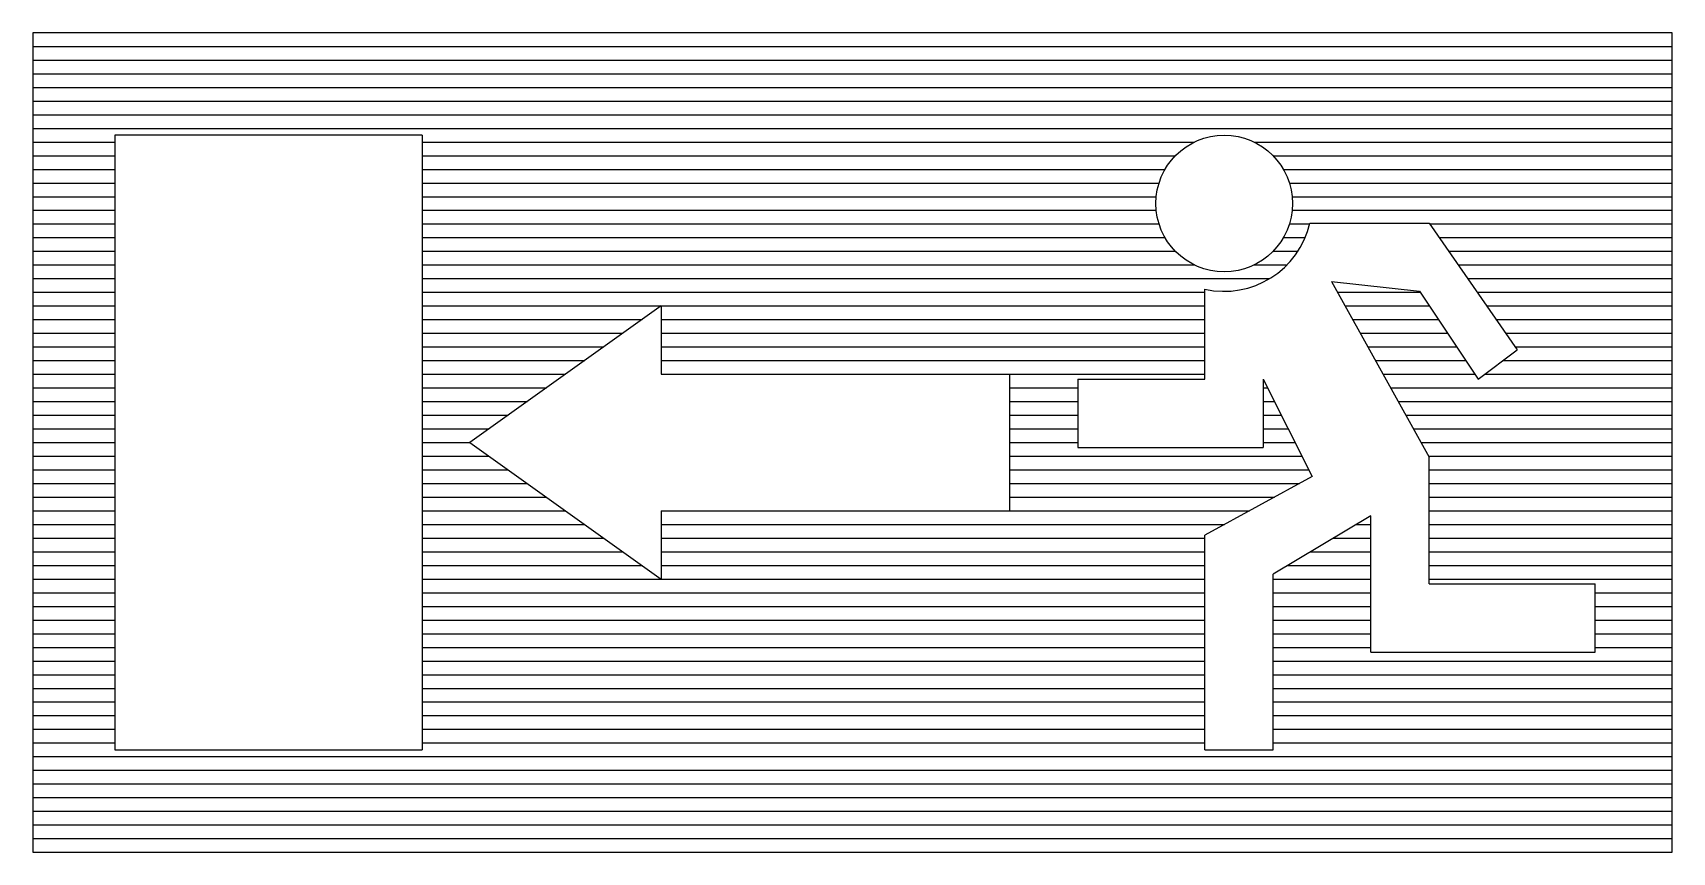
# Model space of a CAD drawing. Extents: x 64 to 76, y 97 to 103.
import ezdxf

# ---------------------------------------------------------------- set-up
doc = ezdxf.new("R2010")
doc.units = 0
doc.layers.get('0').update_dxf_attribs({"linetype": 'CONTINUOUS'})
doc.layers.add('GROEN', color=3, linetype='CONTINUOUS')
doc.layers.add('VEILIG', color=7, linetype='CONTINUOUS')

# ---------------------------------------------------------------- blocks, each defined once
blk = doc.blocks.new('*X')
at = {"color": 0}
for p, q in [((64, 72.9), (76, 72.9)), ((64, 72.8), (76, 72.8)), ((64, 72.7), (76, 72.7)), ((64, 72.6), (76, 72.6)), ((64, 72.5), (76, 72.5)), ((64, 72.4), (76, 72.4)), ((64, 72.3), (76, 72.3)), ((64, 72.2), (64.6, 72.2)), ((66.85, 72.2), (72.503, 72.2)), ((72.939, 72.2), (76, 72.2)), ((64, 72.1), (64.6, 72.1)), ((64, 72), (64.6, 72)), ((66.85, 72.1), (72.364, 72.1)), ((66.85, 72), (72.288, 72)), ((73.078, 72.1), (76, 72.1)), ((73.154, 72), (76, 72)), ((64, 71.9), (64.6, 71.9)), ((66.85, 71.9), (72.244, 71.9)), ((73.198, 71.9), (76, 71.9)), ((64, 71.8), (64.6, 71.8)), ((66.85, 71.8), (72.224, 71.8)), ((73.219, 71.8), (76, 71.8)), ((64, 71.7), (64.6, 71.7)), ((66.85, 71.7), (72.224, 71.7)), ((73.219, 71.7), (76, 71.7)), ((64, 71.6), (64.6, 71.6)), ((66.85, 71.6), (72.244, 71.6)), ((73.198, 71.6), (73.347, 71.6)), ((74.226, 71.6), (76, 71.6)), ((64, 71.5), (64.6, 71.5)), ((64, 71.4), (64.6, 71.4)), ((66.85, 71.5), (72.288, 71.5)), ((66.85, 71.4), (72.364, 71.4)), ((73.078, 71.4), (73.261, 71.4)), ((73.154, 71.5), (73.314, 71.5)), ((74.296, 71.5), (76, 71.5)), ((74.365, 71.4), (76, 71.4)), ((64, 71.3), (64.6, 71.3)), ((66.85, 71.3), (72.503, 71.3)), ((72.939, 71.3), (73.181, 71.3)), ((74.434, 71.3), (76, 71.3)), ((64, 71.2), (64.6, 71.2)), ((66.85, 71.2), (73.054, 71.2)), ((74.503, 71.2), (76, 71.2)), ((64, 71.1), (64.6, 71.1)), ((66.85, 71.1), (72.579, 71.1)), ((73.551, 71.1), (74.155, 71.1)), ((74.573, 71.1), (76, 71.1)), ((64, 71), (64.6, 71)), ((66.85, 71), (72.579, 71)), ((73.606, 71), (74.221, 71)), ((74.642, 71), (76, 71)), ((64, 70.9), (64.6, 70.9)), ((64, 70.8), (64.6, 70.8)), ((66.85, 70.9), (68.46, 70.9)), ((66.85, 70.8), (68.32, 70.8)), ((68.6, 70.9), (72.579, 70.9)), ((68.6, 70.8), (72.579, 70.8)), ((73.662, 70.9), (74.288, 70.9)), ((73.717, 70.8), (74.355, 70.8)), ((74.711, 70.9), (76, 70.9)), ((74.78, 70.8), (76, 70.8)), ((64, 70.7), (64.6, 70.7)), ((66.85, 70.7), (68.18, 70.7)), ((68.6, 70.7), (72.579, 70.7)), ((73.773, 70.7), (74.421, 70.7)), ((74.849, 70.7), (76, 70.7)), ((64, 70.6), (64.6, 70.6)), ((66.85, 70.6), (68.04, 70.6)), ((68.6, 70.6), (72.579, 70.6)), ((73.829, 70.6), (74.488, 70.6)), ((74.76, 70.6), (76, 70.6)), ((64, 70.5), (64.6, 70.5)), ((66.85, 70.5), (67.9, 70.5)), ((68.6, 70.5), (72.579, 70.5)), ((73.884, 70.5), (74.555, 70.5)), ((74.626, 70.5), (76, 70.5)), ((64, 70.4), (64.6, 70.4)), ((66.85, 70.4), (67.76, 70.4)), ((71.15, 70.4), (71.65, 70.4)), ((73.007, 70.4), (73.039, 70.4)), ((73.94, 70.4), (76, 70.4)), ((64, 70.3), (64.6, 70.3)), ((64, 70.2), (64.6, 70.2)), ((66.85, 70.3), (67.62, 70.3)), ((66.85, 70.2), (67.48, 70.2)), ((71.15, 70.3), (71.65, 70.3)), ((71.15, 70.2), (71.65, 70.2)), ((73.007, 70.3), (73.089, 70.3)), ((73.007, 70.2), (73.139, 70.2)), ((73.995, 70.3), (76, 70.3)), ((74.051, 70.2), (76, 70.2)), ((64, 70.1), (64.6, 70.1)), ((66.85, 70.1), (67.34, 70.1)), ((71.15, 70.1), (71.65, 70.1)), ((73.007, 70.1), (73.189, 70.1)), ((74.106, 70.1), (76, 70.1)), ((64, 70), (64.6, 70)), ((66.85, 70), (67.2, 70)), ((71.15, 70), (71.65, 70)), ((73.007, 70), (73.239, 70)), ((74.162, 70), (76, 70)), ((64, 69.9), (64.6, 69.9)), ((66.85, 69.9), (67.34, 69.9)), ((71.15, 69.9), (73.289, 69.9)), ((74.217, 69.9), (76, 69.9)), ((64, 69.8), (64.6, 69.8)), ((66.85, 69.8), (67.48, 69.8)), ((71.15, 69.8), (73.339, 69.8)), ((74.221, 69.8), (76, 69.8)), ((64, 69.7), (64.6, 69.7)), ((64, 69.6), (64.6, 69.6)), ((66.85, 69.7), (67.62, 69.7)), ((66.85, 69.6), (67.76, 69.6)), ((71.15, 69.7), (73.273, 69.7)), ((71.15, 69.6), (73.089, 69.6)), ((74.221, 69.7), (76, 69.7)), ((74.221, 69.6), (76, 69.6)), ((64, 69.5), (64.6, 69.5)), ((66.85, 69.5), (67.9, 69.5)), ((71.15, 69.5), (72.906, 69.5)), ((74.221, 69.5), (76, 69.5)), ((64, 69.4), (64.6, 69.4)), ((66.85, 69.4), (68.04, 69.4)), ((68.6, 69.4), (72.723, 69.4)), ((73.686, 69.4), (73.793, 69.4)), ((74.221, 69.4), (76, 69.4)), ((64, 69.3), (64.6, 69.3)), ((66.85, 69.3), (68.18, 69.3)), ((68.6, 69.3), (72.579, 69.3)), ((73.519, 69.3), (73.793, 69.3)), ((74.221, 69.3), (76, 69.3)), ((64, 69.2), (64.6, 69.2)), ((66.85, 69.2), (68.32, 69.2)), ((68.6, 69.2), (72.579, 69.2)), ((73.352, 69.2), (73.793, 69.2)), ((74.221, 69.2), (76, 69.2)), ((64, 69.1), (64.6, 69.1)), ((64, 69), (64.6, 69)), ((66.85, 69.1), (68.46, 69.1)), ((66.85, 69), (68.6, 69)), ((68.6, 69.1), (72.579, 69.1)), ((68.6, 69), (72.579, 69)), ((73.079, 69), (73.793, 69)), ((73.186, 69.1), (73.793, 69.1)), ((74.221, 69.1), (76, 69.1)), ((74.221, 69), (76, 69)), ((64, 68.9), (64.6, 68.9)), ((66.85, 68.9), (72.579, 68.9)), ((73.079, 68.9), (73.793, 68.9)), ((75.436, 68.9), (76, 68.9)), ((64, 68.8), (64.6, 68.8)), ((66.85, 68.8), (72.579, 68.8)), ((73.079, 68.8), (73.793, 68.8)), ((75.436, 68.8), (76, 68.8)), ((64, 68.7), (64.6, 68.7)), ((66.85, 68.7), (72.579, 68.7)), ((73.079, 68.7), (73.793, 68.7)), ((75.436, 68.7), (76, 68.7)), ((64, 68.6), (64.6, 68.6)), ((66.85, 68.6), (72.579, 68.6)), ((73.079, 68.6), (73.793, 68.6)), ((75.436, 68.6), (76, 68.6)), ((64, 68.5), (64.6, 68.5)), ((64, 68.4), (64.6, 68.4)), ((66.85, 68.5), (72.579, 68.5)), ((66.85, 68.4), (72.579, 68.4)), ((73.079, 68.5), (73.793, 68.5)), ((73.079, 68.4), (76, 68.4)), ((75.436, 68.5), (76, 68.5)), ((64, 68.3), (64.6, 68.3)), ((66.85, 68.3), (72.579, 68.3)), ((73.079, 68.3), (76, 68.3)), ((64, 68.2), (64.6, 68.2)), ((66.85, 68.2), (72.579, 68.2)), ((73.079, 68.2), (76, 68.2)), ((64, 68.1), (64.6, 68.1)), ((66.85, 68.1), (72.579, 68.1)), ((73.079, 68.1), (76, 68.1)), ((64, 68), (64.6, 68)), ((66.85, 68), (72.579, 68)), ((73.079, 68), (76, 68)), ((64, 67.9), (64.6, 67.9)), ((64, 67.8), (64.6, 67.8)), ((66.85, 67.9), (72.579, 67.9)), ((66.85, 67.8), (72.579, 67.8)), ((73.079, 67.9), (76, 67.9)), ((73.079, 67.8), (76, 67.8)), ((64, 67.7), (76, 67.7)), ((64, 67.6), (76, 67.6)), ((64, 67.5), (76, 67.5)), ((64, 67.4), (76, 67.4)), ((64, 67.3), (76, 67.3)), ((64, 67.2), (76, 67.2)), ((64, 67.1), (76, 67.1)), ((64, 67), (76, 67))]:
    blk.add_line(p, q, dxfattribs=at)

msp = doc.modelspace()

# ---------------------------------------------------------------- linework, layer by layer
at = {"layer": 'VEILIG', "color": 0}
for p, q in [((64, 103), (64, 97)), ((76, 103), (64, 103)), ((76, 97), (76, 103)), ((66.85, 102.25), (64.6, 102.25)), ((64.6, 102.25), (64.6, 97.75)), ((66.85, 102.25), (66.85, 97.75)), ((73.348, 101.607), (74.221, 101.607)), ((74.221, 101.607), (74.864, 100.679)), ((73.507, 101.179), (74.15, 101.107)), ((73.507, 101.179), (74.221, 99.893)), ((72.579, 100.464), (72.579, 101.123)), ((74.15, 101.107), (74.579, 100.464)), ((68.6, 101), (67.2, 100)), ((68.6, 101), (68.6, 100.5)), ((74.579, 100.464), (74.864, 100.679)), ((68.6, 100.5), (71.15, 100.5)), ((71.15, 100.5), (71.15, 99.5)), ((71.65, 100.464), (72.579, 100.464)), ((71.65, 100.464), (71.65, 99.964)), ((73.007, 100.464), (73.007, 99.964)), ((73.007, 100.464), (73.364, 99.75)), ((67.2, 100), (68.6, 99)), ((71.65, 99.964), (73.007, 99.964)), ((74.221, 98.964), (74.221, 99.893)), ((73.364, 99.75), (72.579, 99.321)), ((68.6, 99.5), (68.6, 99)), ((68.6, 99.5), (71.15, 99.5)), ((73.793, 99.464), (73.079, 99.036)), ((73.793, 98.464), (73.793, 99.464)), ((72.579, 97.75), (72.579, 99.321)), ((73.079, 97.75), (73.079, 99.036)), ((74.221, 98.964), (75.436, 98.964)), ((75.436, 98.464), (75.436, 98.964)), ((73.793, 98.464), (75.436, 98.464)), ((64.6, 97.75), (66.85, 97.75)), ((72.579, 97.75), (73.079, 97.75)), ((64, 97), (76, 97))]:
    msp.add_line(p, q, dxfattribs=at)
msp.add_circle((72.721, 101.75), 0.5, dxfattribs=at)
msp.add_arc((72.721, 101.75), 0.643, 257.1604, 347.1604, dxfattribs=at)

# ---------------------------------------------------------------- block references
at = {"layer": 'GROEN', "color": 0}
msp.add_blockref('*X', (0, 30), dxfattribs=at)

doc.saveas('drawing.dxf')
